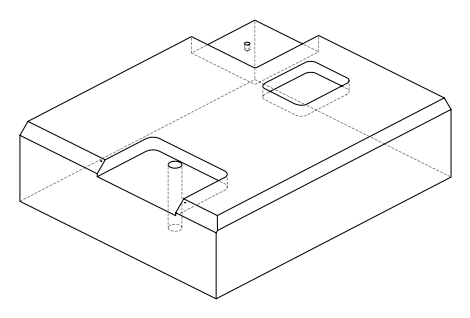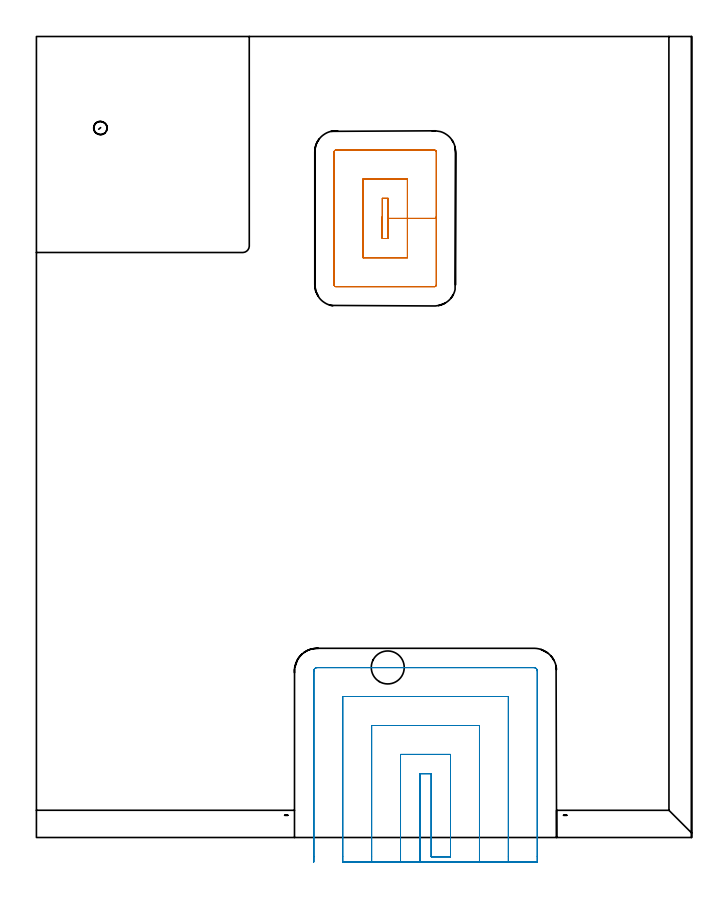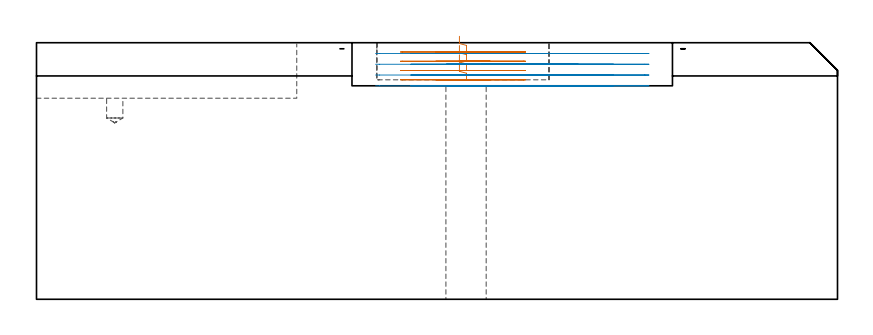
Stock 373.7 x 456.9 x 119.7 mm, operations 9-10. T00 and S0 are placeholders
(PLAN: 10 operations, 6 tool changes, 190.2 min)
(1 SPOT_DRILL | STEP1POCKET | NXT0321_9005460120000 | 0.03 min | 2796 mm3)
(2 DRILL_THROUGH_HOLE_FROM_SOLID_MATERIAL | STEP1HOLE | UGT0301_515 | 0.43 min | 13483 mm3)
(3 DRILL_TO_ENLARGE_THROUGH_HOLE | STEP1HOLE | UGT0301_256 | 0.44 min | 19681 mm3)
(4 DRILL_BLIND_HOLE_INTO_CENTER | STEP1POCKET | UGT0301_195 | 0.06 min | 474 mm3)
(5 AREA_MILL | FG_CHAMFER_SURFACE | UGT0205_001 | 7.32 min | 18556 mm3)
(6 AREA_MILL_1 | FG_CHAMFER_SURFACE_1 | UGT0205_001 | 18.17 min | 38007 mm3)
(7 AREA_MILL_2 | FG_CHAMFER_SURFACE_2 | UGT0205_001 | 3.7 min | 9227 mm3)
(8 MILL_CORNER_NOTCH_RECTANGULAR | CORNER_NOTCH_RECTANGULAR | NXT0201_008 | Follow Part, ap 1.5, ae 75% | 142.78 min | 384511 mm3)
(9 MILL_RECTANGULAR_POCKET | POCKET_RECTANGULAR_STRAIGHT | UGT0201_105 | Follow Part, ap 5.5, ae 75% | 4.4 min | 136672 mm3)
(10 MILL_SLOT | SLOT_PARTIAL_RECTANGULAR | UGT0201_105 | Follow Part, ap 5.5, ae 75% | 12.85 min | 315508 mm3)
(TOOL NXT0321_9005460120000 | NC Spot Drill, 142deg, 12mm, Carbide, Uncoated | D12 PA142 FL30 Z2)
(TOOL UGT0301_515 | Carbide Drill 12.0 mm | D12 PA118 FL101 Z2)
(TOOL UGT0301_256 | Twist Drill 18.8 mm | D18.8 PA118 FL135 Z2)
(TOOL UGT0301_195 | Twist Drill 7.6 mm | D7.6 PA118 FL73 Z2)
(TOOL UGT0205_001 | Chamfer Mill 20 x 3 x 45 deg. | D20 FL50 Z2)
(TOOL NXT0201_008 | ENDMILL 6mm [2P460-0600-NA 1630] | D6 FL26 Z6)
(TOOL UGT0201_105 | End Mill 22 mm | D22 FL25 Z2)
(OP 9 MILL_RECTANGULAR_POCKET)
G17 G21 G94 G90
T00 M6
G54
G17 G0 G90 X197.3 Y354.287 S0 M3
G43 Z129.7 H0
Z122.7
G94 G1 Y341.7 Z119.327 F250.
X200.6 Z118.443
Y353.15 Z115.375
Y364.6 F500.
X197.3
Y341.7
X200.6
Y353.15
X211.6
Y375.6
X186.3
Y330.7
X211.6
Y353.15
X228.1
Y391.1
G3 X227.1 Y392.1 R1.
G1 X170.8
G3 X169.8 Y391.1 R1.
G1 Y315.2
G3 X170.8 Y314.2 R1.
G1 X227.1
G3 X228.1 Y315.2 R1.
G1 Y353.15
Y354.15
G0 X197.3 Y354.287 Z118.375
G1 Y341.7 Z115.002 F250.
X200.6 Z114.118
Y353.15 Z111.05
Y364.6 F500.
X197.3
Y341.7
X200.6
Y353.15
X211.6
Y375.6
X186.3
Y330.7
X211.6
Y353.15
X228.1
Y391.1
G3 X227.1 Y392.1 R1.
G1 X170.8
G3 X169.8 Y391.1 R1.
G1 Y315.2
G3 X170.8 Y314.2 R1.
G1 X227.1
G3 X228.1 Y315.2 R1.
G1 Y353.15
Y354.15
G0 X197.3 Y354.287 Z114.05
G1 Y341.7 Z110.677 F250.
X200.6 Z109.793
Y353.15 Z106.725
Y364.6 F500.
X197.3
Y341.7
X200.6
Y353.15
X211.6
Y375.6
X186.3
Y330.7
X211.6
Y353.15
X228.1
Y391.1
G3 X227.1 Y392.1 R1.
G1 X170.8
G3 X169.8 Y391.1 R1.
G1 Y315.2
G3 X170.8 Y314.2 R1.
G1 X227.1
G3 X228.1 Y315.2 R1.
G1 Y353.15
Y354.15
G0 X197.3 Y354.287 Z109.725
G1 Y341.7 Z106.352 F250.
X200.6 Z105.468
Y353.15 Z102.4
Y364.6 F500.
X197.3
Y341.7
X200.6
Y353.15
X211.6
Y375.6
X186.3
Y330.7
X211.6
Y353.15
X228.1
Y391.1
G3 X227.1 Y392.1 R1.
G1 X170.8
G3 X169.8 Y391.1 R1.
G1 Y315.2
G3 X170.8 Y314.2 R1.
G1 X227.1
G3 X228.1 Y315.2 R1.
G1 Y353.15
Y354.15
G0 Z129.7
M5
M2
(OP 10 MILL_SLOT)
G17 G21 G94 G90
T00 M6
G54
G17 G0 G90 X218.7 Y-14. S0 M3
G43 Z129.7 H0
Z114.675
G94 G1 Y-11. F250.
Y36.4 F500.
X225.2
Y-11.
X236.2
Y47.4
X207.7
Y-11.
Y-14. F250.
X252.7
Y-11.
Y63.9 F500.
X191.2
Y-11.
Y-14. F250.
X269.2
Y-11.
Y80.4 F500.
X174.7
Y-11.
Y-14. F250.
X285.7
Y-11.
Y95. F500.
G3 X283.8 Y96.9 R1.9
G1 X160.1
G3 X158.2 Y95. R1.9
G1 Y-11.
Y-14. F250.
G0 X218.7 Z109.65
G1 Y-11.
Y36.4 F500.
X225.2
Y-11.
X236.2
Y47.4
X207.7
Y-11.
Y-14. F250.
X252.7
Y-11.
Y63.9 F500.
X191.2
Y-11.
Y-14. F250.
X269.2
Y-11.
Y80.4 F500.
X174.7
Y-11.
Y-14. F250.
X285.7
Y-11.
Y95. F500.
G3 X283.8 Y96.9 R1.9
G1 X160.1
G3 X158.2 Y95. R1.9
G1 Y-11.
Y-14. F250.
G0 X218.7 Z104.625
G1 Y-11.
Y36.4 F500.
X225.2
Y-11.
X236.2
Y47.4
X207.7
Y-11.
Y-14. F250.
X252.7
Y-11.
Y63.9 F500.
X191.2
Y-11.
Y-14. F250.
X269.2
Y-11.
Y80.4 F500.
X174.7
Y-11.
Y-14. F250.
X285.7
Y-11.
Y95. F500.
G3 X283.8 Y96.9 R1.9
G1 X160.1
G3 X158.2 Y95. R1.9
G1 Y-11.
Y-14. F250.
G0 X218.7 Z99.6
G1 Y-11.
Y36.4 F500.
X225.2
Y-11.
X236.2
Y47.4
X207.7
Y-11.
Y-14. F250.
X252.7
Y-11.
Y63.9 F500.
X191.2
Y-11.
Y-14. F250.
X269.2
Y-11.
Y80.4 F500.
X174.7
Y-11.
Y-14. F250.
X285.7
Y-11.
Y95. F500.
G3 X283.8 Y96.9 R1.9
G1 X160.1
G3 X158.2 Y95. R1.9
G1 Y-11.
Y-14. F250.
G0 Z129.7
M5
M2
